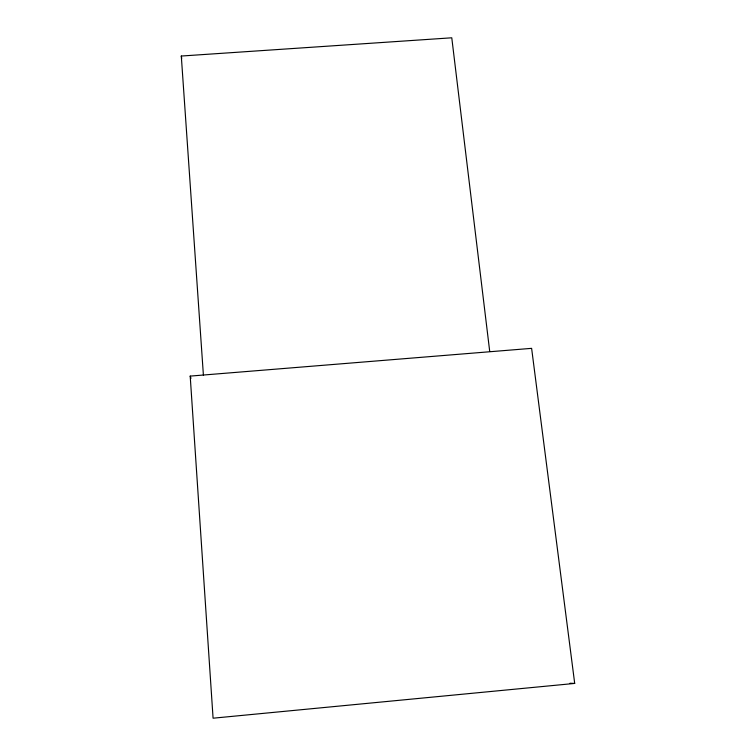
<?xml version="1.0" encoding="UTF-8"?>
<svg xmlns="http://www.w3.org/2000/svg" width="756" height="756" viewBox="0 0 756 756"><rect width="100%" height="100%" fill="white"/><g stroke="black" fill="none" stroke-linecap="round" stroke-linejoin="round"><path stroke-width="1.13" d="M574.702 683.424L213.079 718.2L190.2 376.101L531.619 348.346L574.702 683.424L569.996 683.244M203.402 375.156L181.298 56.038L451.776 37.8L489.708 351.398M190.2 376.101L190.984 378.302M181.298 56.038L181.733 58.344"/></g></svg>
